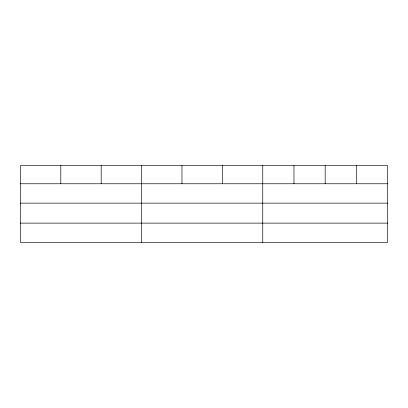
<?xml version="1.0" encoding="UTF-8"?>
<svg xmlns="http://www.w3.org/2000/svg" width="408" height="408" viewBox="0 0 408 408"><rect width="100%" height="100%" fill="white"/><g stroke="black" fill="none" stroke-linecap="round" stroke-linejoin="round"><path stroke-width="0.61" d="M387.6 203.143L387.6 165.5L20.4 165.5L20.4 242.5L387.6 242.5L387.6 203.143L20.4 203.143M20.4 183.763L387.6 183.763M20.4 223.115L387.6 223.115M356.388 165.5L356.388 183.763M325.176 165.5L325.176 183.763M293.964 165.5L293.964 183.763M262.752 165.5L262.752 242.5M222.36 165.5L222.36 183.763M181.968 165.5L181.968 183.763M141.576 165.5L141.576 242.5M101.184 165.5L101.184 183.763M60.792 165.5L60.792 183.763"/></g></svg>
